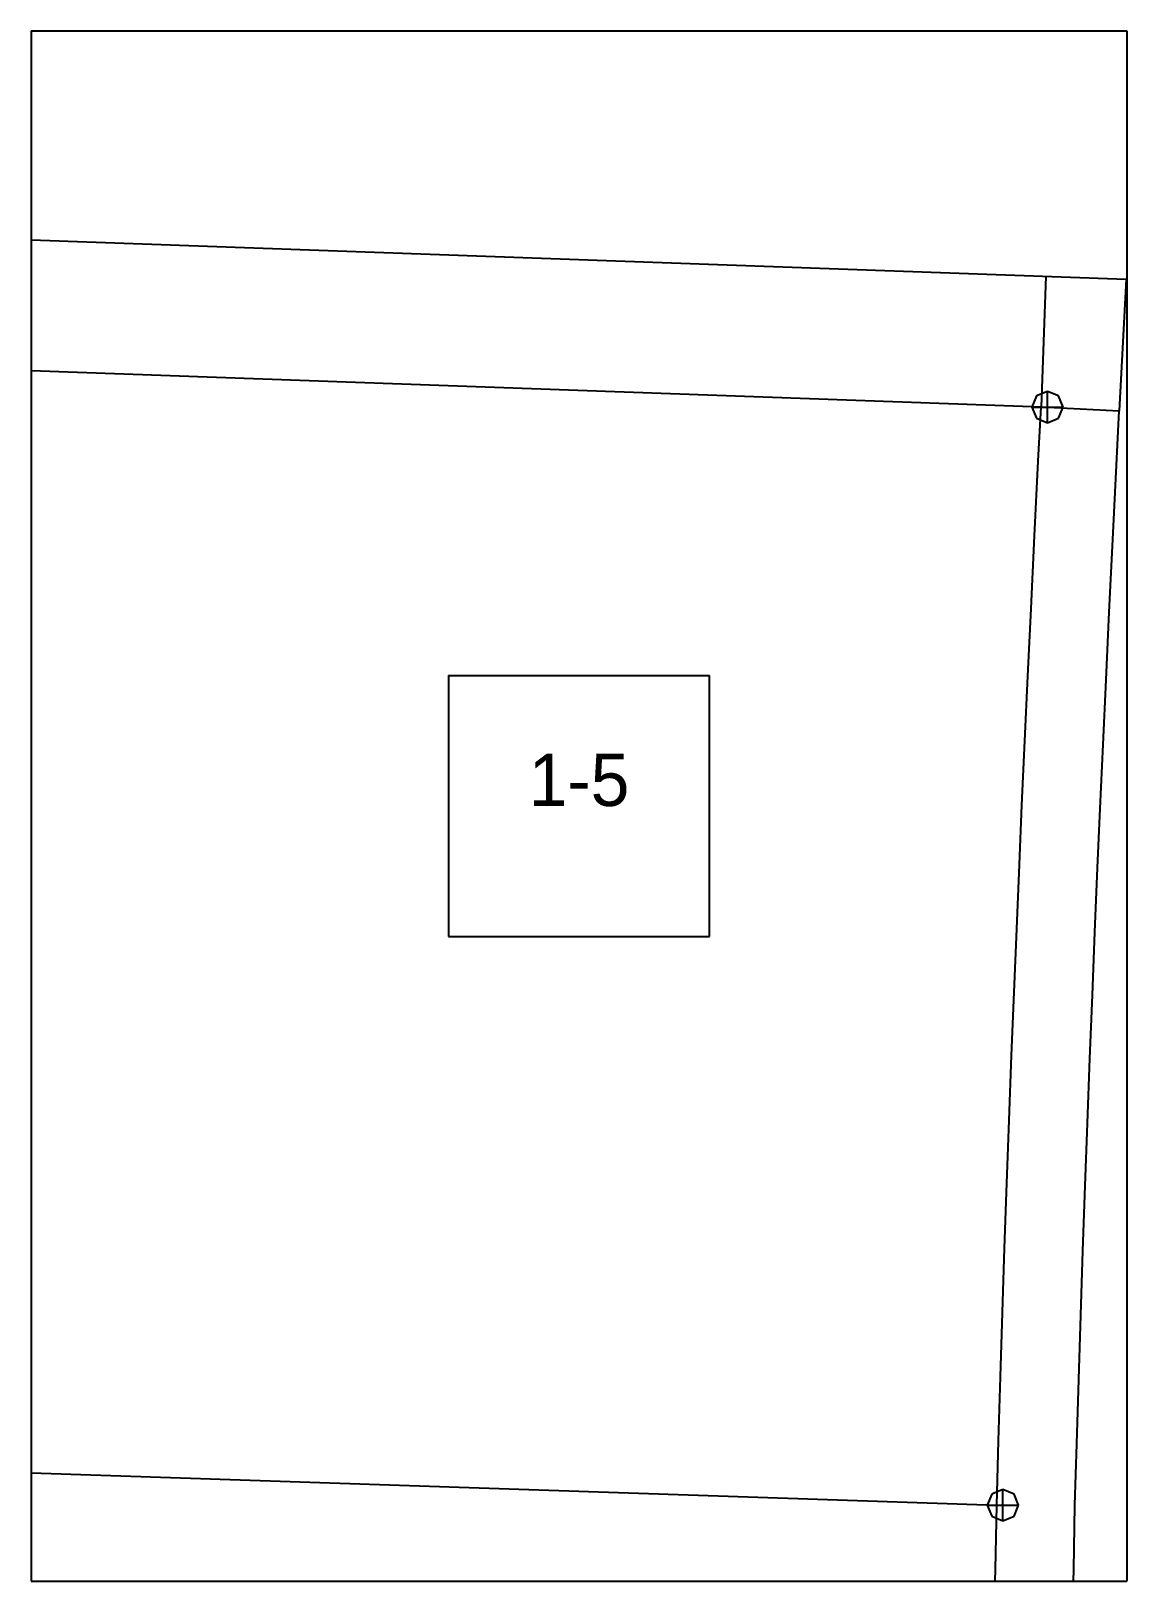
# Paper-space layout 'Plan 1-5' of a CAD drawing. Header units: metres, sheet in millimetres. Extents: x 0 to 210, y 0 to 297.
# The model-space entities are those that its viewports show. They can reach past a viewport. Long polylines and large blocks are cut down to what shows.
import ezdxf
from ezdxf.enums import TextEntityAlignment as Align

# ---------------------------------------------------------------- set-up
doc = ezdxf.new("R2010")
doc.units = ezdxf.units.M
for name, color, linetype in [('default', 7, 'Continuous'), ('TEXTLAYER', 7, 'Continuous'), ('VIEWPORTS', 7, 'Continuous')]:
    doc.layers.add(name, color=color, linetype=linetype)

msp = doc.modelspace()

# ---------------------------------------------------------------- linework, layer by layer
at = {"color": 9}
for p, q in [((630, 0), (840, 0)), ((840, 0), (840, -297)), ((840, 0), (1050, 0)), ((840, 0), (840, -297)), ((1050, 0), (1050, -297)), ((1050, 0), (1260, 0)), ((1050, 0), (1050, -297)), ((920, -123.5), (970, -123.5)), ((920, -123.5), (920, -173.5)), ((970, -173.5), (970, -123.5)), ((920, -173.5), (970, -173.5)), ((630, -297), (840, -297)), ((630, -297), (840, -297)), ((840, -297), (1050, -297)), ((840, -297), (840, -594)), ((840, -297), (1050, -297)), ((840, -297), (840, -594)), ((1050, -297), (1260, -297)), ((1050, -297), (1050, -594)), ((1050, -297), (1260, -297)), ((1050, -297), (1050, -594))]:
    msp.add_line(p, q, dxfattribs=at)
at = {"layer": 'default', "color": 7, "linetype": 'Continuous'}
for p, q in [((655.26, -33.39), (1049.83, -47.56)), ((1034.45, -47.01), (1033.55, -71.99)), ((1049.83, -47.56), (1048.53, -72.76)), ((669.28, -58.91), (1033.55, -71.99)), ((1032.63, -69.93), (1031.75, -72.05)), ((1034.75, -69.05), (1032.63, -69.93)), ((1036.87, -69.93), (1034.75, -69.05)), ((1034.75, -75.05), (1034.75, -69.05)), ((1037.75, -72.05), (1036.87, -69.93)), ((1031.75, -72.05), (1032.63, -74.17)), ((1031.75, -72.05), (1037.75, -72.05)), ((1032.63, -74.17), (1034.75, -75.05)), ((1033.01, -82.44), (1033.55, -71.99)), ((1033.55, -71.99), (1048.53, -72.76)), ((1034.75, -75.05), (1036.87, -74.17)), ((1036.87, -74.17), (1037.75, -72.05)), ((1048, -83.2), (1048.53, -72.76)), ((1032.3, -96.71), (1033.01, -82.44)), ((1047.28, -97.44), (1048, -83.2)), ((1031.62, -110.68), (1032.3, -96.71)), ((1046.6, -111.39), (1047.28, -97.44)), ((1031, -123.63), (1031.62, -110.68)), ((1045.99, -124.32), (1046.6, -111.39)), ((1030.43, -136.04), (1031, -123.63)), ((1045.42, -136.71), (1045.99, -124.32)), ((1029.88, -148.32), (1030.43, -136.04)), ((1044.87, -148.97), (1045.42, -136.71)), ((1029.39, -159.72), (1029.88, -148.32)), ((1044.37, -160.36), (1044.87, -148.97)), ((1028.87, -172.06), (1029.39, -159.72)), ((1043.86, -172.67), (1044.37, -160.36)), ((1028.38, -184.14), (1028.87, -172.06)), ((1043.37, -184.73), (1043.86, -172.67)), ((1027.9, -196.3), (1028.38, -184.14)), ((1042.89, -196.87), (1043.37, -184.73)), ((1027.43, -208.72), (1027.9, -196.3)), ((1042.42, -209.27), (1042.89, -196.87)), ((1027, -220.74), (1027.43, -208.72)), ((1041.99, -221.27), (1042.42, -209.27)), ((1026.56, -233.25), (1027, -220.74)), ((1041.55, -233.76), (1041.99, -221.27)), ((1026.15, -245.56), (1026.56, -233.25)), ((1041.14, -246.08), (1041.55, -233.76)), ((1025.76, -257.87), (1026.15, -245.56)), ((1040.75, -258.41), (1041.14, -246.08)), ((1025.38, -270.17), (1025.76, -257.87)), ((1040.37, -270.73), (1040.75, -258.41)), ((658.8, -270.19), (1025.03, -282.45)), ((1025.03, -282.45), (1025.38, -270.17)), ((1040.02, -282.47), (1040.37, -270.73)), ((1024.11, -280.35), (1023.23, -282.47)), ((1026.23, -279.47), (1024.11, -280.35)), ((1028.35, -280.35), (1026.23, -279.47)), ((1026.23, -285.47), (1026.23, -279.47)), ((1029.23, -282.47), (1028.35, -280.35)), ((1023.23, -282.47), (1024.11, -284.59)), ((1023.23, -282.47), (1029.23, -282.47)), ((1024.11, -284.59), (1026.23, -285.47)), ((1024.8, -294.78), (1025.03, -282.45)), ((1026.23, -285.47), (1028.35, -284.59)), ((1028.35, -284.59), (1029.23, -282.47)), ((1039.79, -294.79), (1040.02, -282.47)), ((1024.6, -307.08), (1024.8, -294.78)), ((1039.59, -307.07), (1039.79, -294.79))]:
    msp.add_line(p, q, dxfattribs=at)

# ---------------------------------------------------------------- texts
at = {"layer": 'TEXTLAYER', "color": 1}
msp.add_text('1-5', height=10, dxfattribs=at).set_placement((945, -148.5), align=Align.CENTER)

psp = doc.layouts.new('Plan 1-5')

# ---------------------------------------------------------------- viewports
at = {"layer": 'VIEWPORTS'}
psp.add_viewport(center=(105, 148.5), size=(210, 297), view_center_point=(945, -148.5), view_height=297, dxfattribs=at)

doc.saveas('drawing.dxf')
